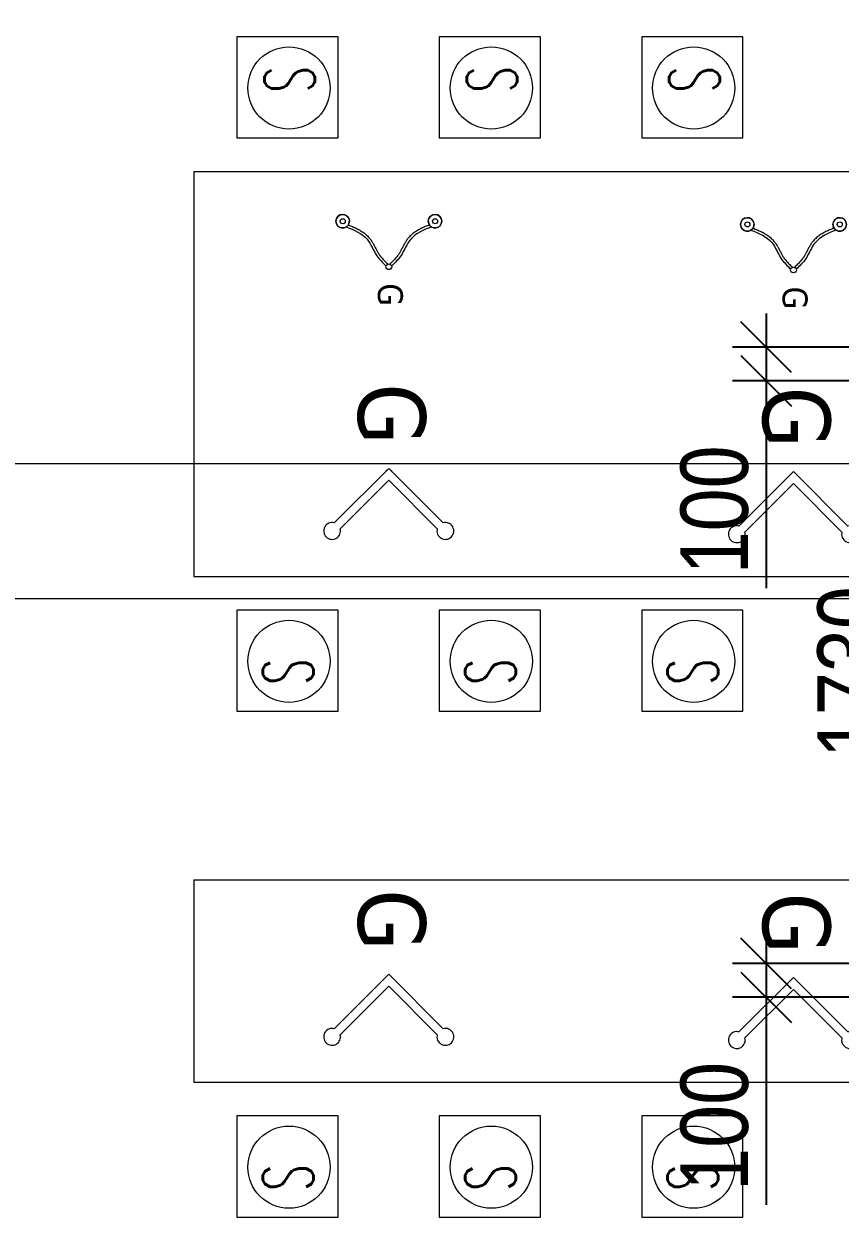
# Model space of a CAD drawing. Header units: inches. Extents: x 5899882 to 5988838, y -468923 to -96891.
# Drawn here: x 5946734 to 5949155, y -276230 to -272692 of the extents above; entities that cross this region are included whole.
import ezdxf

# ---------------------------------------------------------------- set-up
doc = ezdxf.new("R2010")
doc.units = ezdxf.units.IN
doc.header["$MEASUREMENT"] = 0
doc.layers.get('Defpoints').update_dxf_attribs({"color": 8})
for name, color, linetype in [('0- SLC ARCH LAYOUT', 7, 'Continuous'), ('0- SLC DIMENSION', 7, 'Continuous'), ('0-SLC RCC 2ND. FLOOR', 7, 'Continuous')]:
    doc.layers.add(name, color=color, linetype=linetype)
for name, color, linetype, lineweight in [('ARLC-FUR (NOMN)', 8, 'Continuous', 9), ('ARLC-FURN', 8, 'Continuous', 9), ('ARLC-GAS BURNER', 8, 'Continuous', 5), ('ARLC-WALL', 8, 'Continuous', 15)]:
    doc.layers.add(name, color=color, linetype=linetype, lineweight=lineweight)
doc.styles.add('ARIAL', font='tahoma.ttf')
doc.styles.add('RS', font='simplex8.shx', dxfattribs={"width": 0.6, "height": 150})
doc.styles.add('swis cn bt', font='swissc.ttf')
doc.dimstyles.new('SLC', dxfattribs={"dimtxt": 200, "dimasz": 150, "dimexe": 100, "dimexo": 0, "dimgap": 50, "dimtad": 1, "dimdec": 0, "dimrnd": 5, "dimzin": 1, "dimdsep": 46, "dimtxsty": 'swis cn bt', "dimblk": 'OBLIQUE', "dimcen": 60, "dimdle": 100, "dimclrd": 256, "dimclre": 256, "dimclrt": 256, "dimazin": 0, "dimtfac": 1, "dimtdec": 0, "dimtofl": 0, "dimtmove": 0, "dimatfit": 3, "dimfxl": 0.18, "dimtolj": 1, "dimtzin": 0, "dimarcsym": 0})

# ---------------------------------------------------------------- blocks, each defined once
blk = doc.blocks.new('GAS')
at = {"layer": 'ARLC-GAS BURNER'}
for points in [[(5808683.2, -109247.1), (5808674.4, -109238.2), (5808835.9, -109076.8)], [(5808853.6, -109382), (5808709.8, -109238.2), (5808853.6, -109094.5)], [(5808683.2, -109229.4), (5808674.4, -109238.2), (5808835.9, -109399.7)]]:
    blk.add_lwpolyline(points, dxfattribs=at)
for centre, start, end in [((5808860, -109070.3), 255, 195), ((5808860, -109406.2), 165, 105)]:
    blk.add_arc(centre, 25, start, end, dxfattribs=at)
at = {"layer": 'ARLC-GAS BURNER', "insert": (5808513.5, -109230.7), "char_height": 200, "attachment_point": 5, "style": 'ARIAL'}
blk.add_mtext('\\A1;G', dxfattribs=at)
blk = doc.blocks.new('GAS BURNER')
at = {"layer": 'ARLC-GAS BURNER'}
for centre, radius in [((5974102.4, -133873.7), 20.1), ((5974102.4, -133873.7), 7.52), ((5974237.5, -134010.6), 8.48), ((5974237.5, -134010.6), 8.48), ((5974102.4, -134147.5), 20.1), ((5974102.4, -134147.5), 7.52)]:
    blk.add_circle(centre, radius, dxfattribs=at)
for centre, start, end in [((5974102.4, -133873.7), 327.0836, 303.1116), ((5974102.4, -134147.5), 56.8884, 32.9164)]:
    blk.add_arc(centre, 20.1, start, end, dxfattribs=at)
for points, knots in [([(5974119.2, -133884.4), (5974128.7, -133907.7), (5974145.8, -133949.6), (5974202.5, -133969), (5974225.2, -133992.2), (5974234.5, -134001.7)], [0, 0, 0, 0, 88.97169, 160.2268, 209.42552, 209.42552, 209.42552, 209.42552]), ([(5974113.4, -133890.5), (5974112.8, -133888.9), (5974115.8, -133896.6), (5974120.9, -133908.4), (5974125.6, -133918.3), (5974129.9, -133925.9), (5974133.4, -133931.5), (5974137.2, -133937), (5974141.3, -133942.2), (5974145.9, -133947.1), (5974151.7, -133952.6), (5974159, -133958.1), (5974167.7, -133963.4), (5974176.5, -133968.2), (5974185.2, -133972.6), (5974193.4, -133977), (5974200.1, -133981.1), (5974205.5, -133985), (5974210.1, -133988.7), (5974214.6, -133992.7), (5974219.2, -133997.1), (5974223.9, -134001.8), (5974227.3, -134005.2), (5974229, -134007)], [0, 0, 0, 0, 0.738277, 1.476555, 2.214832, 2.583971, 2.95311, 3.322249, 3.691387, 4.060526, 4.429665, 5.003329, 5.576994, 6.150658, 6.724322, 7.297987, 7.871651, 8.267743, 8.663834, 9.059926, 9.456017, 9.852109, 10.248201, 10.248201, 10.248201, 10.248201]), ([(5974113.4, -134130.7), (5974112.8, -134132.3), (5974115.8, -134124.6), (5974120.9, -134112.7), (5974125.6, -134102.9), (5974129.9, -134095.2), (5974133.4, -134089.6), (5974137.2, -134084.2), (5974141.3, -134079), (5974145.9, -134074), (5974151.7, -134068.6), (5974159, -134063.1), (5974167.7, -134057.7), (5974176.5, -134053), (5974185.2, -134048.5), (5974193.4, -134044.2), (5974200.1, -134040.1), (5974205.5, -134036.2), (5974210.1, -134032.5), (5974214.6, -134028.5), (5974219.2, -134024.1), (5974223.9, -134019.3), (5974227.3, -134015.9), (5974229, -134014.1)], [0, 0, 0, 0, 0.738277, 1.476555, 2.214832, 2.583971, 2.95311, 3.322249, 3.691387, 4.060526, 4.429665, 5.003329, 5.576994, 6.150658, 6.724322, 7.297987, 7.871651, 8.267743, 8.663834, 9.059926, 9.456017, 9.852109, 10.248201, 10.248201, 10.248201, 10.248201]), ([(5974119.2, -134136.8), (5974128.7, -134113.5), (5974145.8, -134071.6), (5974202.5, -134052.2), (5974225.2, -134029), (5974234.5, -134019.5)], [0, 0, 0, 0, 88.97169, 160.2268, 209.42552, 209.42552, 209.42552, 209.42552])]:
    blk.add_open_spline(points, degree=3, knots=knots, dxfattribs=at)
at = {"layer": 'ARLC-GAS BURNER', "insert": (5974320.2, -134006.7), "char_height": 73.57, "attachment_point": 5, "style": 'ARIAL'}
blk.add_mtext('\\A1;G', dxfattribs=at)
blk = doc.blocks.new('A$C3DAD2E9A')
at = {"layer": 'ARLC-FUR (NOMN)'}
for centre in [(2334.4, 1164.6), (2934.4, 1164.6), (3534.4, 1164.6), (2334.4, -535.4), (2934.4, -535.4), (3534.4, -535.4), (2334.4, -2035.4), (2934.4, -2035.4), (3534.4, -2035.4)]:
    blk.add_circle(centre, 121.8, dxfattribs=at)
at = {"layer": 'ARLC-FURN'}
for p, q in [((2052.2, 916.5), (8687.2, 916.5)), ((2052.2, 916.5), (2052.2, -283.5)), ((2052.2, -283.5), (8687.2, -283.5)), ((2052.2, -1183.5), (8687.2, -1183.5)), ((2052.2, -1183.5), (2052.2, -1783.5)), ((2052.2, -1783.5), (8687.2, -1783.5))]:
    blk.add_line(p, q, dxfattribs=at)
for points in [[(2180.2, 1316.5), (2180.2, 1016.5), (2480.2, 1016.5), (2480.2, 1316.5)], [(2780.2, 1316.5), (2780.2, 1016.5), (3080.2, 1016.5), (3080.2, 1316.5)], [(3380.2, 1316.5), (3380.2, 1016.5), (3680.2, 1016.5), (3680.2, 1316.5)], [(2180.2, -383.5), (2180.2, -683.5), (2480.2, -683.5), (2480.2, -383.5)], [(2780.2, -383.5), (2780.2, -683.5), (3080.2, -683.5), (3080.2, -383.5)], [(3380.2, -383.5), (3380.2, -683.5), (3680.2, -683.5), (3680.2, -383.5)], [(2180.2, -1883.5), (2180.2, -2183.5), (2480.2, -2183.5), (2480.2, -1883.5)], [(2780.2, -1883.5), (2780.2, -2183.5), (3080.2, -2183.5), (3080.2, -1883.5)], [(3380.2, -1883.5), (3380.2, -2183.5), (3680.2, -2183.5), (3680.2, -1883.5)]]:
    blk.add_lwpolyline(points, close=True, dxfattribs=at)
at = {"layer": 'ARLC-GAS BURNER'}
for name, p, rotation in [('GAS BURNER', (136641.1, 5974871.9), 270), ('GAS BURNER', (137841.1, 5974862.3), 270), ('GAS', (111868.5, 5808711.1), 270.0000000000002), ('GAS', (113068.5, 5808701.5), 270.0000000000002), ('GAS', (111868.5, 5807211.1), 270.0000000000002), ('GAS', (113068.5, 5807201.5), 270.0000000000002)]:
    blk.add_blockref(name, p, dxfattribs=dict(at, rotation=rotation))
at = {"layer": 'ARLC-FUR (NOMN)', "style": 'RS', "width": 0.6}
for rotation, p in [(270, (2261.5, 1228.8)), (270, (2861.5, 1228.8)), (270, (3461.5, 1228.8)), (90, (2406.9, -605.2)), (90, (3006.9, -605.2)), (90, (3606.9, -605.2)), (90, (2406.9, -2105.2)), (90, (3006.9, -2105.2)), (90, (3606.9, -2105.2))]:
    blk.add_text('S ', height=150, rotation=rotation, dxfattribs=at).set_placement(p)
blk = doc.blocks.new('A$C77C3199A')
at = {"layer": 'ARLC-WALL', "color": 30}
for p, q in [((8685, 50), (200, 50)), ((8685, -350), (200, -350))]:
    blk.add_line(p, q, dxfattribs=at)
blk = doc.blocks.new('_OBLIQUE')
at = {"color": 0, "linetype": 'ByBlock'}
blk.add_line((-0.5, -0.5), (0.5, 0.5), dxfattribs=at)
blk = doc.blocks.new('*D342')
at = {"layer": '0- SLC DIMENSION', "lineweight": -2, "transparency": 16777216}
for p, q in [((5948935.5, -273550.2), (5948935.5, -273750.3)), ((5949944.7, -273650.2), (5948835.5, -273650.2)), ((5949945.5, -273750.3), (5948835.5, -273750.3)), ((5948935.5, -273750.3), (5948935.5, -274365.5))]:
    blk.add_line(p, q, dxfattribs=at)
at = {"layer": 'Defpoints', "color": 0, "transparency": 16777216}
for p in [(5949944.7, -273650.2), (5948935.5, -273750.3), (5949945.5, -273750.3)]:
    blk.add_point(p, dxfattribs=at)
at = {"layer": '0- SLC DIMENSION', "lineweight": -2, "transparency": 16777216, "xscale": 150, "yscale": 150, "zscale": 150}
for p, rotation in [((5948935.5, -273650.2), 90), ((5948935.5, -273750.3), 270)]:
    blk.add_blockref('_OBLIQUE', p, dxfattribs=dict(at, rotation=rotation))
at = {"layer": '0- SLC DIMENSION', "transparency": 16777216, "insert": (5948782.8, -274132.9), "char_height": 200, "attachment_point": 5, "rotation": 90, "style": 'swis cn bt'}
blk.add_mtext('\\A1;100', dxfattribs=at)
blk = doc.blocks.new('*D347')
at = {"layer": '0- SLC DIMENSION', "lineweight": -2, "transparency": 16777216}
for p, q in [((5949341.5, -273750.2), (5949341.5, -270623.1)), ((5949945.1, -270723.1), (5949241.5, -270723.1)), ((5949945.1, -273650.2), (5949241.5, -273650.2))]:
    blk.add_line(p, q, dxfattribs=at)
at = {"layer": 'Defpoints', "color": 0, "transparency": 16777216}
for p in [(5949341.5, -270723.1), (5949945.1, -270723.1), (5949945.1, -273650.2)]:
    blk.add_point(p, dxfattribs=at)
at = {"layer": '0- SLC DIMENSION', "lineweight": -2, "transparency": 16777216, "xscale": 150, "yscale": 150, "zscale": 150}
for p, rotation in [((5949341.5, -270723.1), 90), ((5949341.5, -273650.2), 270)]:
    blk.add_blockref('_OBLIQUE', p, dxfattribs=dict(at, rotation=rotation))
at = {"layer": '0- SLC DIMENSION', "transparency": 16777216, "insert": (5949188.7, -272186.6), "char_height": 200, "attachment_point": 5, "rotation": 90, "style": 'swis cn bt'}
blk.add_mtext('\\A1;2925', dxfattribs=at)
blk = doc.blocks.new('*D348')
at = {"layer": '0- SLC DIMENSION', "lineweight": -2, "transparency": 16777216}
for p, q in [((5949341.5, -273650.3), (5949341.5, -275578.2)), ((5949945.1, -273750.3), (5949241.5, -273750.3)), ((5949945.1, -275478.2), (5949241.5, -275478.2))]:
    blk.add_line(p, q, dxfattribs=at)
at = {"layer": 'Defpoints', "color": 0, "transparency": 16777216}
for p in [(5949945.1, -273750.3), (5949341.5, -275478.2), (5949945.1, -275478.2)]:
    blk.add_point(p, dxfattribs=at)
at = {"layer": '0- SLC DIMENSION', "lineweight": -2, "transparency": 16777216, "xscale": 150, "yscale": 150, "zscale": 150}
for p, rotation in [((5949341.5, -273750.3), 90), ((5949341.5, -275478.2), 270)]:
    blk.add_blockref('_OBLIQUE', p, dxfattribs=dict(at, rotation=rotation))
at = {"layer": '0- SLC DIMENSION', "transparency": 16777216, "insert": (5949188.8, -274614.2), "char_height": 200, "attachment_point": 5, "rotation": 90, "style": 'swis cn bt'}
blk.add_mtext('\\A1;1730', dxfattribs=at)
blk = doc.blocks.new('*D349')
at = {"layer": '0- SLC DIMENSION', "lineweight": -2, "transparency": 16777216}
for p, q in [((5948935.5, -275378.2), (5948935.5, -275578.2)), ((5949944.7, -275478.2), (5948835.5, -275478.2)), ((5949945.5, -275578.2), (5948835.5, -275578.2)), ((5948935.5, -275578.2), (5948935.5, -276193.4))]:
    blk.add_line(p, q, dxfattribs=at)
at = {"layer": 'Defpoints', "color": 0, "transparency": 16777216}
for p in [(5949944.7, -275478.2), (5948935.5, -275578.2), (5949945.5, -275578.2)]:
    blk.add_point(p, dxfattribs=at)
at = {"layer": '0- SLC DIMENSION', "lineweight": -2, "transparency": 16777216, "xscale": 150, "yscale": 150, "zscale": 150}
for p, rotation in [((5948935.5, -275478.2), 90), ((5948935.5, -275578.2), 270)]:
    blk.add_blockref('_OBLIQUE', p, dxfattribs=dict(at, rotation=rotation))
at = {"layer": '0- SLC DIMENSION', "transparency": 16777216, "insert": (5948782.8, -275960.8), "char_height": 200, "attachment_point": 5, "rotation": 90, "style": 'swis cn bt'}
blk.add_mtext('\\A1;100', dxfattribs=at)

msp = doc.modelspace()

# ---------------------------------------------------------------- block references
at = {"layer": '0- SLC ARCH LAYOUT'}
msp.add_blockref('A$C3DAD2E9A', (5945186.1, -274046.5), dxfattribs=at)

# ---------------------------------------------------------------- next in the draw order: block references
at = {"layer": '0-SLC RCC 2ND. FLOOR'}
msp.add_blockref('A$C77C3199A', (5945186.1, -274046.5), dxfattribs=at)

# ---------------------------------------------------------------- next in the draw order: dimensions: what is measured, and where the dimension line sits
at = {"layer": '0- SLC DIMENSION', "color": 1}
for base, p1, p2, picture, middle in [((5949341.5, -270723.1), (5949945.1, -273650.2), (5949945.1, -270723.1), '*D347', (5949188.7, -272186.6)), ((5948935.5, -273750.3), (5949944.7, -273650.2), (5949945.5, -273750.3), '*D342', (5948782.8, -274132.9)), ((5949341.5, -275478.2), (5949945.1, -273750.3), (5949945.1, -275478.2), '*D348', (5949188.8, -274614.2)), ((5948935.5, -275578.2), (5949944.7, -275478.2), (5949945.5, -275578.2), '*D349', (5948782.8, -275960.8))]:
    dim = msp.add_linear_dim(base=base, p1=p1, p2=p2, angle=90, dimstyle='SLC', dxfattribs=at)
    dim.commit()
    dim.dimension.update_dxf_attribs({"geometry": picture, "text_midpoint": middle})

doc.saveas('drawing.dxf')
